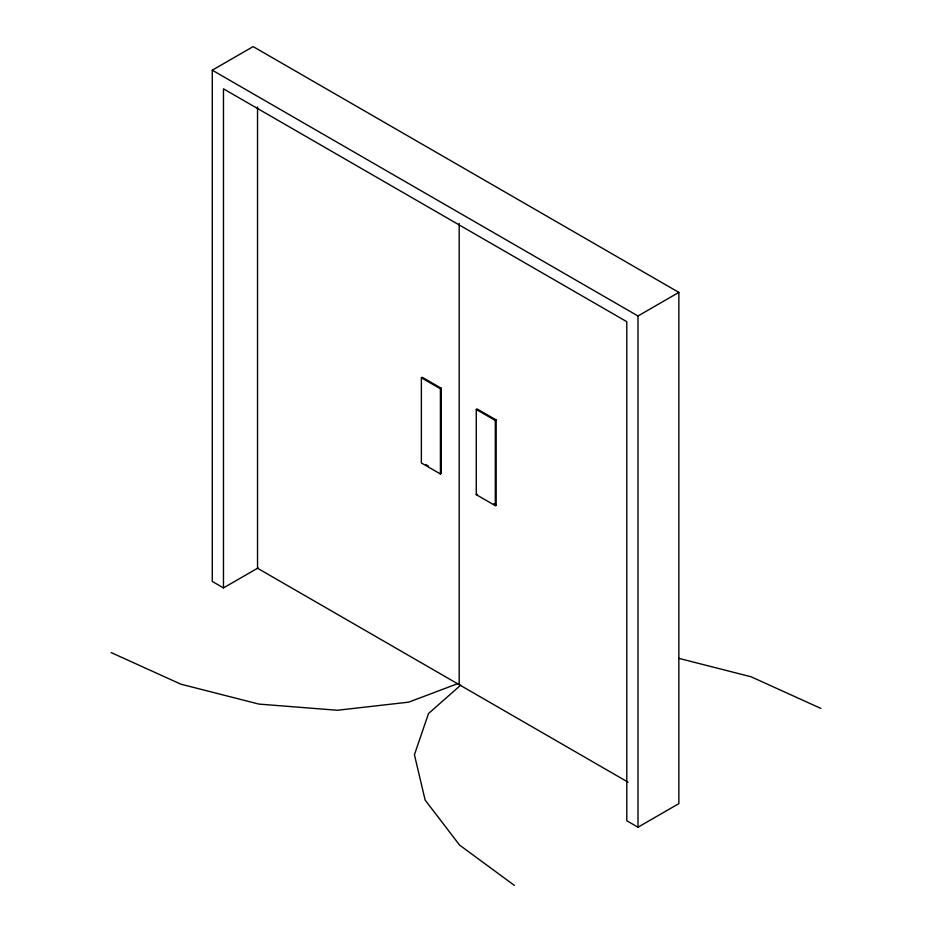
<?xml version="1.0" encoding="UTF-8"?>
<svg xmlns="http://www.w3.org/2000/svg" width="932" height="932" viewBox="0 0 932 932"><rect width="100%" height="100%" fill="white"/><g stroke="black" fill="none" stroke-linecap="round" stroke-linejoin="round"><path stroke-width="1.4" d="M460.641 685.206L428.51 713.528L414.425 754.734L425.132 800.064L459.581 845.091L514.394 885.4M212.275 70.191L253.143 46.6L678.857 292.392L678.857 803.629L637.989 827.22L626.782 820.754L626.782 321.691L223.47 88.831L223.47 587.906L212.275 581.44L212.275 70.191L637.989 315.983L678.857 292.392M421.369 377.763L422.219 377.274L441.267 388.271L441.267 473.479L440.417 473.969L421.369 462.971L421.369 377.763L440.417 388.76L441.267 388.271M476.264 409.451L477.114 408.962L496.162 419.959L496.162 505.167L495.311 505.657L476.264 494.659L476.264 409.451L495.311 420.448L496.162 419.959M223.47 587.906L258.152 567.891M476.264 494.659L477.114 494.17M458.02 683.517L408.775 702.134L337.407 710.266L258.886 704.079L180.901 684.193L111.083 652.551M678.682 658.318L751.099 676.783L820.917 708.437M425.784 464.544L428.172 465.918M493.774 503.793L496.162 505.167M628.075 782.169L257.535 568.24L257.535 107.005M637.989 315.983L637.989 827.22M495.311 420.448L495.311 505.657M459.185 223.424L459.185 684.671M440.417 388.76L440.417 473.969"/></g></svg>
